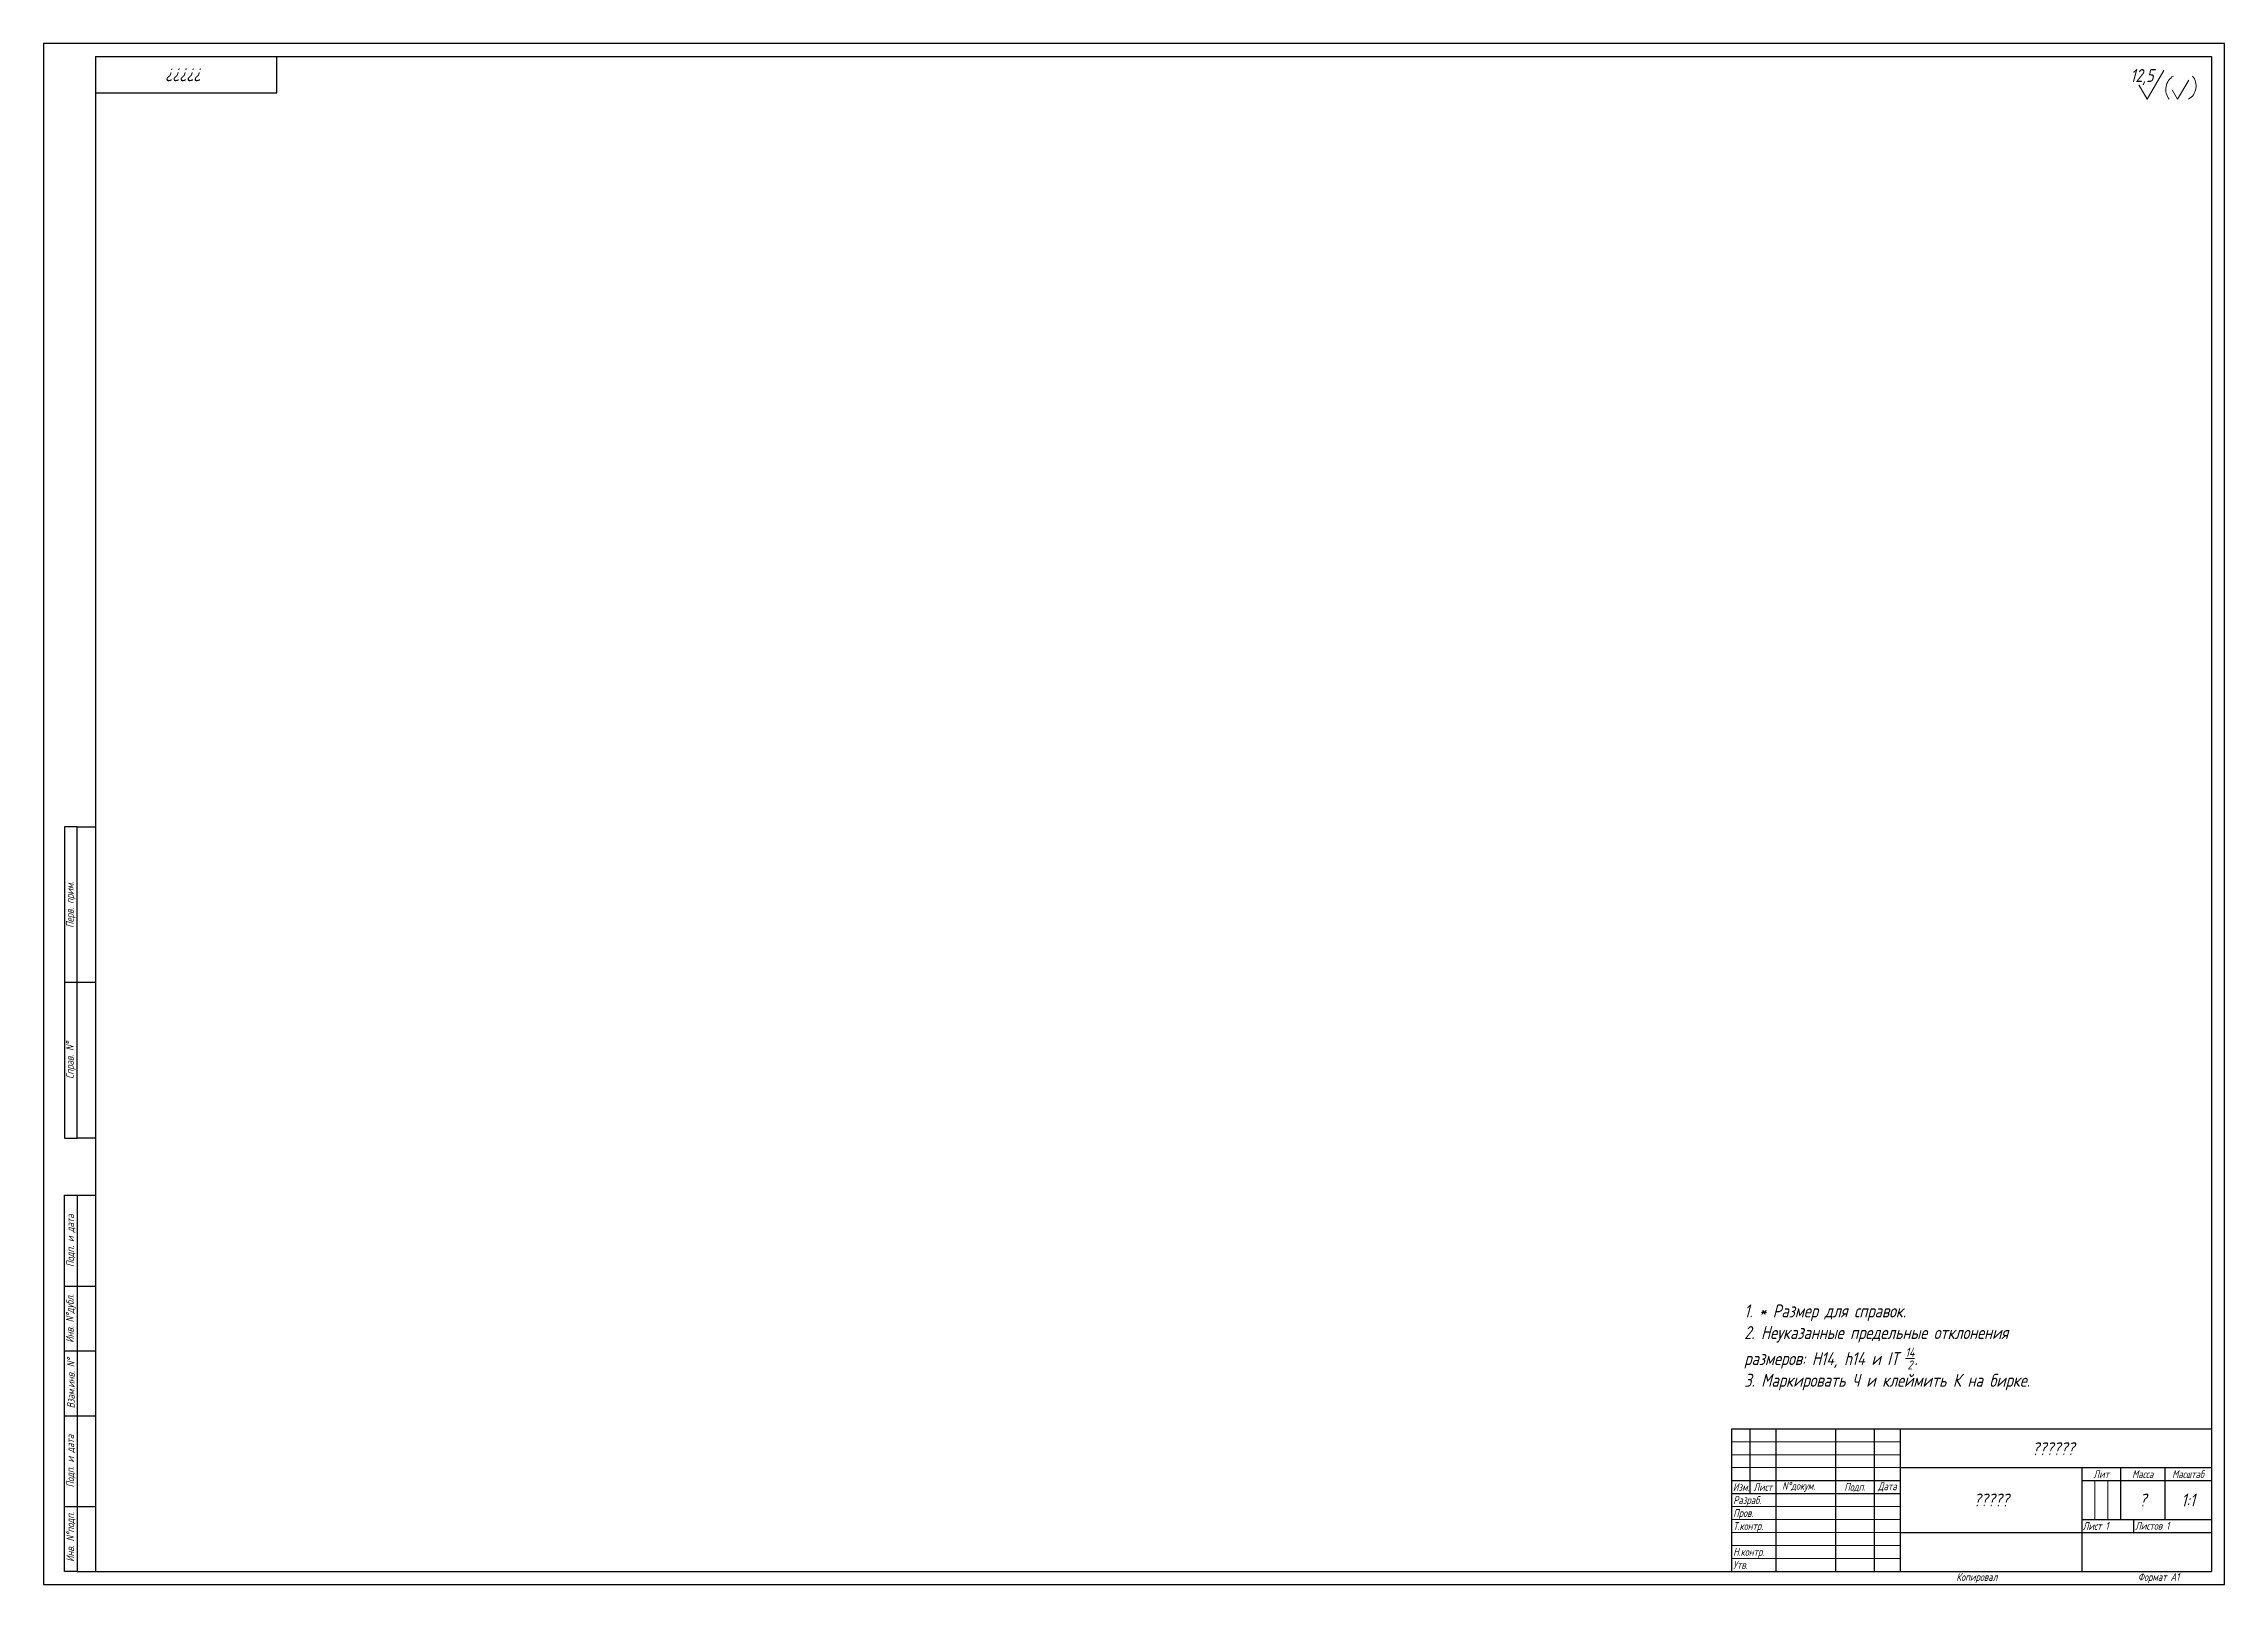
# Paper-space layout 'А1' of a CAD drawing. Extents: x 0 to 841, y 0 to 594.
import ezdxf

# ---------------------------------------------------------------- set-up
doc = ezdxf.new("R2010")
doc.units = 0
doc.header["$LTSCALE"] = 0.3
for name, color, linetype, lineweight in [('Format', 7, 'CONTINUOUS', 30), ('Text', 242, 'CONTINUOUS', 15), ('Tonk', 8, 'CONTINUOUS', 15)]:
    doc.layers.add(name, color=color, linetype=linetype, lineweight=lineweight)
doc.styles.get("Standard").update_dxf_attribs({"font": 'isocpeur.ttf', "width": 0.8, "oblique": 15})

psp = doc.layouts.new('А1')

# ---------------------------------------------------------------- linework, layer by layer
at = {"layer": 'Format'}
for p, q in [((841, 594), (0, 594)), ((0, 594), (0, 0)), ((20, 589), (20, 589)), ((20, 589), (20, 5)), ((20, 589), (836, 589)), ((90, 575), (90, 589)), ((836, 589), (836, 5)), ((841, 0), (841, 594)), ((20, 575), (90, 575)), ((8, 292), (8, 172)), ((13, 292), (8, 292)), ((13, 292), (20, 292)), ((13, 172), (13, 292)), ((20, 232), (8, 232)), ((8, 172), (13, 172)), ((20, 172), (13, 172)), ((8, 5), (8, 150)), ((8, 150), (13, 150)), ((13, 150), (13, 5)), ((13, 150), (20, 150)), ((8, 115), (20, 115)), ((8, 90), (20, 90)), ((8, 65), (20, 65)), ((651, 5), (651, 60)), ((651, 60), (836, 60)), ((658, 60), (658, 35)), ((668, 60), (668, 5)), ((691, 60), (691, 5)), ((706, 60), (706, 5)), ((716, 60), (716, 5)), ((716, 45), (836, 45)), ((786, 45), (786, 5)), ((801, 45), (801, 25)), ((818, 45), (818, 25)), ((651, 40), (716, 40)), ((651, 35), (716, 35)), ((786, 40), (836, 40)), ((8, 30), (20, 30)), ((716, 20), (836, 20)), ((786, 25), (836, 25)), ((806, 25), (806, 20)), ((0, 0), (841, 0)), ((13, 5), (8, 5)), ((13, 5), (836, 5))]:
    psp.add_line(p, q, dxfattribs=at)
at = {"layer": 'Text'}
for p, q in [((811.23, 572.55), (817.6, 583.6)), ((811.23, 572.55), (808.04, 578.07)), ((822.98, 572.55), (820.85, 576.23)), ((822.98, 572.55), (827.23, 579.91))]:
    psp.add_line(p, q, dxfattribs=at)
for centre, start, end in [((824.42, 576.35), 120.93274, 219.06726), ((824.09, 577.72), 300.93274, 39.06726)]:
    psp.add_arc(centre, 6.01, start, end, dxfattribs=at)
at = {"layer": 'Tonk'}
for p, q in [((651, 55), (716, 55)), ((651, 50), (716, 50)), ((651, 45), (716, 45)), ((791, 25), (791, 40)), ((796, 25), (796, 40)), ((651, 30), (716, 30)), ((651, 25), (716, 25)), ((651, 20), (716, 20)), ((651, 15), (716, 15)), ((651, 10), (716, 10))]:
    psp.add_line(p, q, dxfattribs=at)

# ---------------------------------------------------------------- texts
at = {"layer": 'Text', "attachment_point": 5}
for s, insert, char_height, width, rotation in [('?????', (55, 582), 5, 70, 180), ('Перв. прим.', (10.5, 262), 3, 60, 90), ('{\\fISOCPEUR|b0|i0|c204|p34;Справ}. N°', (10.5, 202), 3, 60, 90), ('Подп. и дата', (10.5, 132.5), 3, 35, 90), ('{\\fISOCPEUR|b0|i0|c204|p34;Инв}. N°{\\fISOCPEUR|b0|i0|c204|p34;дубл}.', (10.5, 102.5), 3, 25, 90), ('{\\fISOCPEUR|b0|i0|c204|p34;Взам}.{\\fISOCPEUR|b0|i0|c204|p34;инв}. N°', (10.5, 77.5), 3, 27.3602, 90), ('Подп. и дата', (10.5, 47.5), 3, 35, 90), ('{\\fISOCPEUR|b0|i0|c204|p34;Инв}. N°{\\fISOCPEUR|b0|i0|c204|p34;подп}.', (10.5, 18.25), 3, 26.6565, 90)]:
    psp.add_mtext(s, dxfattribs=dict(at, insert=insert, char_height=char_height, width=width, rotation=rotation))
at = {"layer": 'Text'}
for s, insert, char_height, width, attachment_point in [('12,5', (804.68, 584.2), 5, 8.7089, 1), ('\\A1;1. * {\\fISOCPEUR|b0|i0|c204|p34;Размер} {\\fISOCPEUR|b0|i0|c204|p34;для} {\\fISOCPEUR|b0|i0|c204|p34;справок}.\\P2. {\\fISOCPEUR|b0|i0|c204|p34;Неуказанные} {\\fISOCPEUR|b0|i0|c204|p34;предельные} {\\fISOCPEUR|b0|i0|c204|p34;отклонения} \\P{\\fISOCPEUR|b0|i0|c204|p34;размеров}: H14, h14 {\\fISOCPEUR|b0|i0|c204|p34;и} IT {\\H0.7x;\\S14/2;}.\\P3. {\\fISOCPEUR|b0|i0|c204|p34;Маркировать} {\\fISOCPEUR|b0|i0|c204|p34;Ч} {\\fISOCPEUR|b0|i0|c204|p34;и} {\\fISOCPEUR|b0|i0|c204|p34;клеймить} {\\fISOCPEUR|b0|i0|c204|p34;К} {\\fISOCPEUR|b0|i0|c204|p34;на} {\\fISOCPEUR|b0|i0|c204|p34;бирке}.', (655.83, 107.91), 5, 180.461, 1), ('??????', (774.93, 52.29), 5, 120, 5), ('Лит', (793.5, 42.5), 3, 15, 5), ('Масса', (809.5, 42.5), 3, 17, 5), ('Масштаб', (827, 42.5), 3, 18, 5), ('Изм.', (654.65, 37.5), 3, 7, 5), ('Разраб.', (651.58, 34), 3, 17, 1), ('Лист', (663, 37.5), 3, 10, 5), ('N°{\\fISOCPEUR|b0|i0|c204|p34;докум}.', (670.43, 39.48), 3, 22.4183, 1), ('Подп.', (698.47, 37.35), 3, 15, 5), ('{\\fISOCPEUR|b0|i0|c204|p34;Дата}', (711, 37.5), 3, 10, 5), ('?????', (751, 32.5), 5, 70, 5), ('?', (809.5, 32.5), 5, 17, 5), ('1:1', (827, 32.5), 5, 18, 5), ('Пров.', (651.58, 29), 3, 17, 1), ('{\\fISOCPEUR|b0|i0|c204|p34;Т}.{\\fISOCPEUR|b0|i0|c204|p34;контр}.', (651.58, 24), 3, 17, 1), ('{\\fISOCPEUR|b0|i0|c204|p34;Лист} 1', (786.38, 22.5), 3, 20, 4), ('{\\fISOCPEUR|b0|i0|c204|p34;Листов} 1', (806.58, 24.08), 3, 30, 1), ('Утв.', (651.58, 9), 3, 17, 1), ('{\\fISOCPEUR|b0|i0|c204|p34;Н}.{\\fISOCPEUR|b0|i0|c204|p34;контр}.', (651.58, 14), 3, 19.4235, 1), ('Копировал', (737.64, 4.34), 3, 70.0934, 1), ('Формат А1', (807.64, 4.34), 3, 50.1158, 1)]:
    psp.add_mtext(s, dxfattribs=dict(at, insert=insert, char_height=char_height, width=width, attachment_point=attachment_point))

doc.saveas('drawing.dxf')
